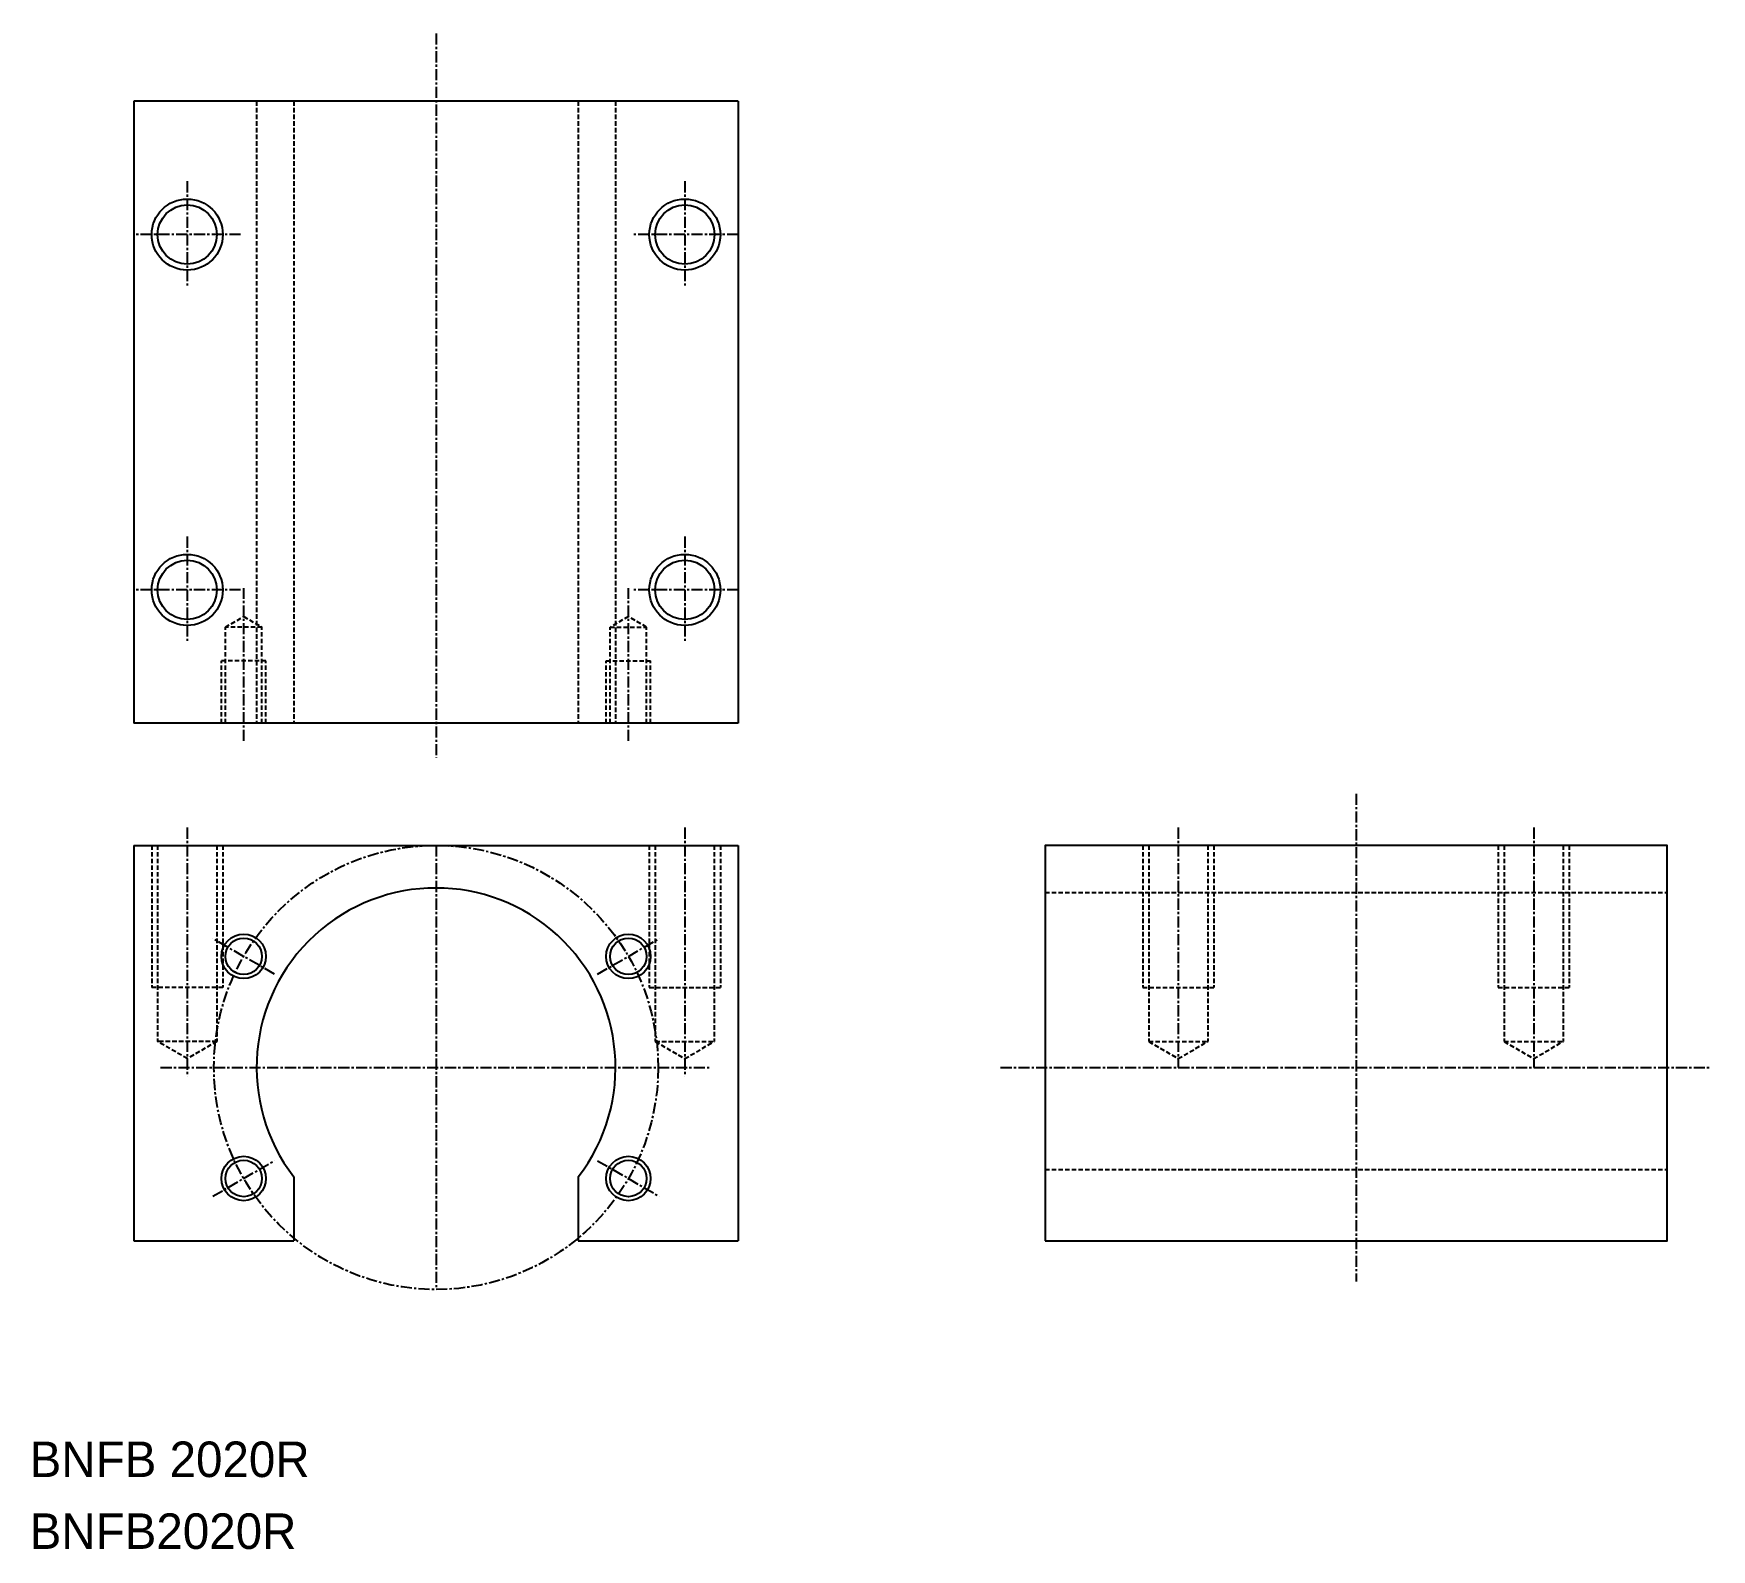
# Model space of a CAD drawing. Extents: x 5 to 194, y 7 to 178.
import ezdxf

# ---------------------------------------------------------------- set-up
doc = ezdxf.new("R2010")
doc.units = 0
doc.linetypes.add('CENTER', pattern=[2, 1.25, -0.25, 0.25, -0.25])
doc.linetypes.add('DASHED', pattern=[0.75, 0.5, -0.25])
doc.layers.get('0').update_dxf_attribs({"linetype": 'CONTINUOUS'})
doc.layers.add('CENTER', color=1, linetype='CENTER')

msp = doc.modelspace()

# ---------------------------------------------------------------- linework, layer by layer
at = {"color": 7, "linetype": 'CONTINUOUS'}
for p, q in [((84.3, 170.27), (16.3, 170.27)), ((16.3, 170.27), (16.3, 100.27)), ((84.3, 170.27), (84.3, 100.27)), ((84.3, 100.27), (16.3, 100.27)), ((16.3, 86.51), (84.3, 86.51)), ((16.3, 86.51), (16.3, 42.01)), ((50.3, 86.51), (50.3, 86.51)), ((84.3, 86.51), (84.3, 42.01)), ((34.3, 49.18), (34.3, 42.01)), ((66.3, 49.18), (66.3, 42.01)), ((16.3, 42.01), (34.3, 42.01)), ((66.3, 42.01), (84.3, 42.01))]:
    msp.add_line(p, q, dxfattribs=at)
at = {"color": 3, "linetype": 'DASHED'}
for p, q in [((30.1, 170.27), (30.1, 100.27)), ((34.3, 170.27), (34.3, 100.27)), ((66.3, 170.27), (66.3, 100.27)), ((70.5, 170.27), (70.5, 100.27)), ((26.6, 111.09), (28.65, 112.27)), ((28.65, 112.27), (30.7, 111.09)), ((71.95, 112.27), (69.9, 111.09)), ((74, 111.09), (71.95, 112.27)), ((26.6, 100.27), (26.6, 111.09)), ((30.7, 111.09), (26.6, 111.09)), ((30.7, 100.27), (30.7, 111.09)), ((69.9, 100.27), (69.9, 111.09)), ((69.9, 111.09), (74, 111.09)), ((74, 100.27), (74, 111.09)), ((26.15, 100.27), (26.15, 107.27)), ((31.15, 107.27), (26.15, 107.27)), ((31.15, 100.27), (31.15, 107.27)), ((69.45, 100.27), (69.45, 107.27)), ((69.45, 107.27), (74.45, 107.27)), ((74.45, 100.27), (74.45, 107.27)), ((18.3, 86.51), (18.3, 70.51)), ((18.97, 86.51), (18.97, 64.43)), ((25.62, 86.51), (25.62, 64.43)), ((26.3, 86.51), (26.3, 70.51)), ((74.3, 86.51), (74.3, 70.51)), ((74.97, 86.51), (74.97, 64.43)), ((81.62, 86.51), (81.62, 64.43)), ((82.3, 86.51), (82.3, 70.51)), ((129.84, 86.51), (129.84, 70.51)), ((130.51, 86.51), (130.51, 64.43)), ((137.16, 86.51), (137.16, 64.43)), ((137.84, 86.51), (137.84, 70.51)), ((169.84, 86.51), (169.84, 70.51)), ((170.51, 86.51), (170.51, 64.43)), ((177.16, 86.51), (177.16, 64.43)), ((177.84, 86.51), (177.84, 70.51)), ((118.84, 81.21), (188.84, 81.21)), ((26.3, 70.51), (18.3, 70.51)), ((74.3, 70.51), (82.3, 70.51)), ((129.84, 70.51), (137.84, 70.51)), ((169.84, 70.51), (177.84, 70.51)), ((25.62, 64.43), (18.97, 64.43)), ((22.3, 62.51), (18.97, 64.43)), ((25.62, 64.43), (22.3, 62.51)), ((74.97, 64.43), (81.62, 64.43)), ((74.97, 64.43), (78.3, 62.51)), ((78.3, 62.51), (81.62, 64.43)), ((130.51, 64.43), (137.16, 64.43)), ((130.51, 64.43), (133.84, 62.51)), ((133.84, 62.51), (137.16, 64.43)), ((170.51, 64.43), (177.16, 64.43)), ((170.51, 64.43), (173.84, 62.51)), ((173.84, 62.51), (177.16, 64.43)), ((118.84, 50.02), (188.84, 50.02))]:
    msp.add_line(p, q, dxfattribs=at)
at = {"color": 7, "linetype": 'CONTINUOUS'}
msp.add_lwpolyline([(118.84, 42.01), (188.84, 42.01), (188.84, 86.51), (118.84, 86.51)], close=True, dxfattribs=at)
at = {"color": 3, "linetype": 'CONTINUOUS'}
for centre, radius in [((22.3, 155.27), 4), ((78.3, 155.27), 4), ((22.3, 115.27), 4), ((78.3, 115.27), 4), ((28.65, 74.01), 2.5), ((71.95, 74.01), 2.5), ((28.65, 49.01), 2.5), ((71.95, 49.01), 2.5)]:
    msp.add_circle(centre, radius, dxfattribs=at)
at = {"color": 7, "linetype": 'CONTINUOUS'}
for centre, radius in [((22.3, 155.27), 3.33), ((78.3, 155.27), 3.33), ((22.3, 115.27), 3.33), ((78.3, 115.27), 3.33), ((28.65, 74.01), 2.05), ((71.95, 74.01), 2.05), ((28.65, 49.01), 2.05), ((71.95, 49.01), 2.05)]:
    msp.add_circle(centre, radius, dxfattribs=at)
msp.add_arc((50.3, 61.51), 20.2, 322.3802, 217.6198, dxfattribs=at)
at = {"layer": 'CENTER', "color": 1, "linetype": 'CENTER'}
for p, q in [((50.3, 177.9), (50.3, 96.37)), ((22.3, 161.27), (22.3, 149.27)), ((78.3, 161.27), (78.3, 149.27)), ((28.3, 155.27), (16.3, 155.27)), ((84.3, 155.27), (72.3, 155.27)), ((22.3, 121.27), (22.3, 109.27)), ((78.3, 121.27), (78.3, 109.27)), ((28.3, 115.27), (16.3, 115.27)), ((28.65, 98.27), (28.65, 115.45)), ((71.95, 98.27), (71.95, 115.45)), ((84.3, 115.27), (72.3, 115.27)), ((153.84, 92.32), (153.84, 37.41)), ((22.3, 88.51), (22.3, 60.51)), ((78.3, 88.51), (78.3, 60.51)), ((133.84, 88.51), (133.84, 61.51)), ((133.84, 88.51), (133.84, 64.09)), ((173.84, 88.51), (173.84, 61.51)), ((173.84, 88.51), (173.84, 64.09)), ((173.84, 88.51), (173.84, 61.51)), ((50.3, 86.51), (50.3, 36.51)), ((32.11, 72.01), (25.18, 76.01)), ((68.48, 72.01), (75.41, 76.01)), ((19.3, 61.51), (81.29, 61.51)), ((113.84, 61.51), (193.84, 61.51)), ((25.18, 47.01), (32.11, 51.01)), ((68.48, 51.01), (75.41, 47.01))]:
    msp.add_line(p, q, dxfattribs=at)
msp.add_circle((50.3, 61.51), 25, dxfattribs=at)

# ---------------------------------------------------------------- texts
at = {"color": 7, "linetype": 'CONTINUOUS'}
for s, p in [('BNFB 2020R', (4.56, 15.4)), ('BNFB2020R', (4.56, 7.31))]:
    msp.add_text(s, height=4, dxfattribs=at).set_placement(p)

doc.saveas('drawing.dxf')
